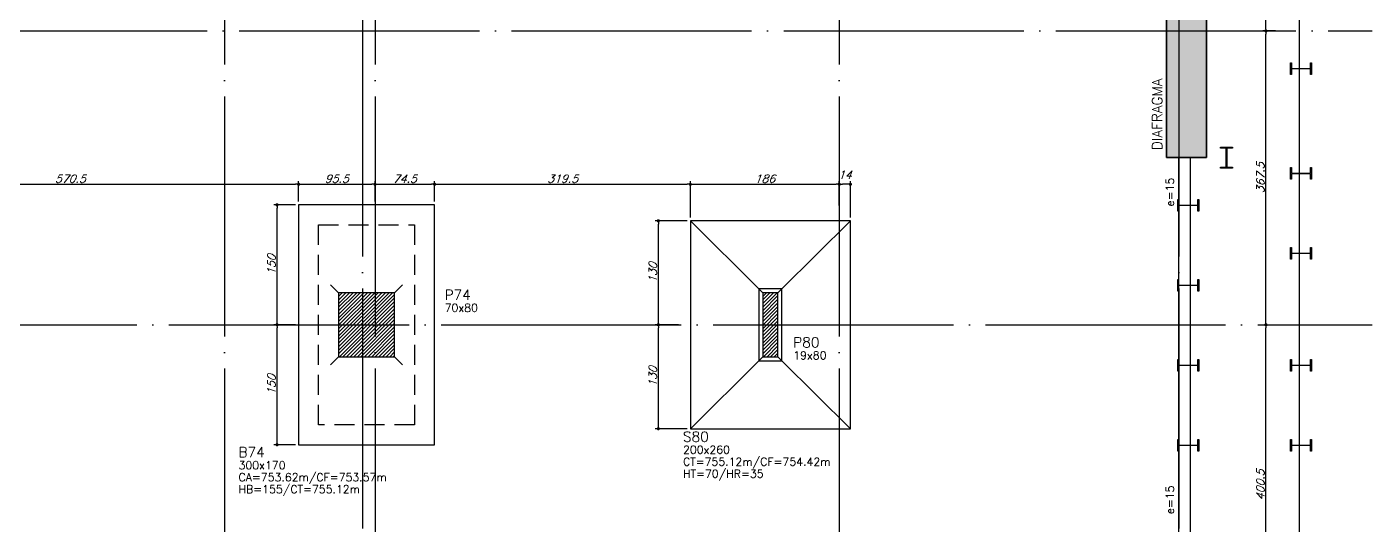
# Model space of a CAD drawing. Header units: millimetres. Extents: x -4137 to 5508, y -2380 to 3650.
# Drawn here: x 1811 to 3491, y -735 to -112 of the extents above; entities that cross this region are included whole.
import ezdxf
from ezdxf.enums import TextEntityAlignment as Align

# ---------------------------------------------------------------- set-up
doc = ezdxf.new("R2010")
doc.units = ezdxf.units.MM
doc.header["$LTSCALE"] = 50
for name, pattern in [('ACAD_ISO04W100', [30, 24, -3, 0, -3]), ('DASHED', [0.75, 0.5, -0.25]), ('EIXO', [6.8, 6, -0.4, 0, -0.4])]:
    doc.linetypes.add(name, pattern=pattern)
doc.layers.add('A-DETL-MBND', color=5, linetype='Continuous', lineweight=9)
for name, color, linetype in [('F-BLOCOS', 3, 'Continuous'), ('F-BLOCOS-DIM', 2, 'Continuous'), ('F-BLOCOS-NOME', 3, 'Continuous'), ('F-COTAS', 106, 'Continuous'), ('F-EIXO', 12, 'EIXO'), ('F-ESTACAS-BARRETE', 2, 'Continuous'), ('F-PARC-DIM', 2, 'Continuous'), ('F-PARC-NOME', 4, 'Continuous'), ('F-PILARES-DIM', 172, 'Continuous'), ('F-PILARES-HACH', 174, 'Continuous'), ('F-PILARES-N', 170, 'Continuous'), ('F-PILARES-NASCE', 4, 'Continuous'), ('F-PILARES-NOME', 170, 'Continuous'), ('F-PM_EST', 1, 'Continuous'), ('F-SAPATAS-DIM', 2, 'Continuous'), ('F-SOLIDO-EST', 252, 'Continuous'), ('F-TEXTO', 6, 'Continuous'), ('F-VIGAS', 3, 'Continuous')]:
    doc.layers.add(name, color=color, linetype=linetype)
doc.styles.add('CP-TEXT-INCL', font='simplex.shx', dxfattribs={"oblique": 20})
doc.styles.add('MCP', font='simplex.shx')
doc.styles.add('ROMANS', font='simplex.shx')
doc.dimstyles.new('CP-COTAS-50', dxfattribs={"dimscale": 0.8, "dimtxt": 12.5, "dimasz": 5, "dimexe": 5, "dimexo": 5, "dimgap": 2.5, "dimtad": 1, "dimdec": 1, "dimdsep": 46, "dimtxsty": 'CP-TEXT-INCL', "dimblk1": 'DOT', "dimblk2": 'DOT', "dimsah": 1, "dimcen": 9, "dimclrd": 256, "dimclre": 256, "dimclrt": 256, "dimadec": 0, "dimazin": 0, "dimtfac": 1, "dimtdec": 1, "dimtmove": 2, "dimatfit": 3, "dimldrblk": 'DOT', "dimfxl": 0, "dimtolj": 1, "dimarcsym": 0})

# ---------------------------------------------------------------- blocks, each defined once
blk = doc.blocks.new('*U28')
at = {"layer": 'F-EIXO'}
blk.add_line((0, 0), (0, -3027.9), dxfattribs=at)
at = {"layer": 'F-TEXTO', "style": 'ROMANS'}
blk.add_attdef('EIXO', text='', height=17.5, rotation=360, dxfattribs=at).set_placement((0, 28.2), align=Align.MIDDLE_CENTER)
blk = doc.blocks.new('*U5')
at = {"layer": 'F-EIXO'}
blk.add_line((0, 0), (7285, 0), dxfattribs=at)
at = {"layer": 'F-TEXTO', "style": 'ROMANS'}
blk.add_attdef('EIXO', text='', height=17.5, dxfattribs=at).set_placement((-28.2072, 0), align=Align.MIDDLE_CENTER)
blk = doc.blocks.new('*U4')
at = {"layer": 'F-EIXO'}
blk.add_line((0, 0), (7197, 0), dxfattribs=at)
at = {"layer": 'F-TEXTO', "style": 'ROMANS'}
blk.add_attdef('EIXO', text='', height=17.5, dxfattribs=at).set_placement((-28.2072, 0), align=Align.MIDDLE_CENTER)
blk = doc.blocks.new('*U31')
at = {"layer": 'F-EIXO'}
blk.add_line((0, 0), (0, -3127.9), dxfattribs=at)
at = {"layer": 'F-TEXTO', "style": 'ROMANS'}
blk.add_attdef('EIXO', text='', height=17.5, rotation=360, dxfattribs=at).set_placement((0, 28.2), align=Align.MIDDLE_CENTER)
blk = doc.blocks.new('A$C10EB3C7A')
at = {"layer": 'F-EIXO', "linetype": 'Continuous'}
for name, p in [('*U31', (2230, 1941.4)), ('*U31', (3250, 1941.4)), ('*U28', (2057.5, 1841.4)), ('*U28', (2245.5, 1841.4)), ('*U28', (2825.5, 1841.4)), ('*U4', (-3705.8, -117)), ('*U5', (-3793.7, -484.5))]:
    blk.add_blockref(name, p, dxfattribs=at)
blk = doc.blocks.new('_DOT')
at = {"color": 0, "linetype": 'ByBlock'}
blk.add_line((-0.5, 0), (-1, 0), dxfattribs=at)
at = {"color": 0, "linetype": 'ByBlock', "const_width": 0.5}
blk.add_lwpolyline([(-0.25, 0, 1), (0.25, 0, 1)], format="xyb", close=True, dxfattribs=at)
blk = doc.blocks.new('*D57')
at = {"layer": 'DEFPOINTS', "color": 0, "linetype": 'Continuous', "transparency": 16777216}
for p in [(3284.5, 1699.5), (3400.5, 1699.5), (3264.5, -934.5)]:
    blk.add_point(p, dxfattribs=at)
at = {"layer": 'F-COTAS', "linetype": 'Continuous', "lineweight": -2, "transparency": 16777216}
for p, q in [((3288.5, 1699.5), (3404.5, 1699.5)), ((3400.5, -930.5), (3400.5, 1695.5)), ((3268.5, -934.5), (3404.5, -934.5))]:
    blk.add_line(p, q, dxfattribs=at)
at = {"layer": 'F-COTAS', "linetype": 'Continuous', "lineweight": -2, "transparency": 16777216, "xscale": 4, "yscale": 4, "zscale": 4}
for p, rotation in [((3400.5, 1699.5), 90), ((3400.5, -934.5), 270)]:
    blk.add_blockref('_DOT', p, dxfattribs=dict(at, rotation=rotation))
at = {"layer": 'F-COTAS', "linetype": 'Continuous', "transparency": 16777216, "insert": (3393.5, 382.5), "char_height": 10, "attachment_point": 5, "rotation": 90, "style": 'CP-TEXT-INCL'}
blk.add_mtext('\\A1;2634', dxfattribs=at)
blk = doc.blocks.new('*D59')
at = {"layer": 'DEFPOINTS', "color": 0, "linetype": 'Continuous', "transparency": 16777216}
for p in [(3358.7, -484.5), (3358.7, -484.5), (3353, -885)]:
    blk.add_point(p, dxfattribs=at)
at = {"layer": 'F-COTAS', "linetype": 'Continuous', "lineweight": -2, "transparency": 16777216}
for p, q in [((3358.7, -881), (3358.7, -488.5)), ((3357, -885), (3362.7, -885))]:
    blk.add_line(p, q, dxfattribs=at)
at = {"layer": 'F-COTAS', "linetype": 'Continuous', "lineweight": -2, "transparency": 16777216, "xscale": 4, "yscale": 4, "zscale": 4}
for p, rotation in [((3358.7, -484.5), 90), ((3358.7, -885), 270)]:
    blk.add_blockref('_DOT', p, dxfattribs=dict(at, rotation=rotation))
at = {"layer": 'F-COTAS', "linetype": 'Continuous', "transparency": 16777216, "insert": (3351.7, -684.8), "char_height": 10, "attachment_point": 5, "rotation": 90, "style": 'CP-TEXT-INCL'}
blk.add_mtext('\\A1;400.5', dxfattribs=at)
blk = doc.blocks.new('*D60')
at = {"layer": 'DEFPOINTS', "color": 0, "linetype": 'Continuous', "transparency": 16777216}
for p in [(3358.7, -117), (3374.7, -117), (3358.7, -484.5)]:
    blk.add_point(p, dxfattribs=at)
at = {"layer": 'F-COTAS', "linetype": 'Continuous', "lineweight": -2, "transparency": 16777216}
for p, q in [((3370.7, -117), (3354.7, -117)), ((3358.7, -480.5), (3358.7, -121))]:
    blk.add_line(p, q, dxfattribs=at)
at = {"layer": 'F-COTAS', "linetype": 'Continuous', "lineweight": -2, "transparency": 16777216, "xscale": 4, "yscale": 4, "zscale": 4}
for p, rotation in [((3358.7, -117), 90), ((3358.7, -484.5), 270)]:
    blk.add_blockref('_DOT', p, dxfattribs=dict(at, rotation=rotation))
at = {"layer": 'F-COTAS', "linetype": 'Continuous', "transparency": 16777216, "insert": (3351.7, -300.8), "char_height": 10, "attachment_point": 5, "rotation": 90, "style": 'CP-TEXT-INCL'}
blk.add_mtext('\\A1;367.5', dxfattribs=at)
blk = doc.blocks.new('*D61')
at = {"layer": 'DEFPOINTS', "color": 0, "linetype": 'Continuous', "transparency": 16777216}
for p in [(3358.7, -15), (3374.7, -15), (3374.7, -117)]:
    blk.add_point(p, dxfattribs=at)
at = {"layer": 'F-COTAS', "linetype": 'Continuous', "lineweight": -2, "transparency": 16777216}
for p, q in [((3370.7, -15), (3354.7, -15)), ((3358.7, -113), (3358.7, -19)), ((3370.7, -117), (3354.7, -117))]:
    blk.add_line(p, q, dxfattribs=at)
at = {"layer": 'F-COTAS', "linetype": 'Continuous', "lineweight": -2, "transparency": 16777216, "xscale": 4, "yscale": 4, "zscale": 4}
for p, rotation in [((3358.7, -15), 90), ((3358.7, -117), 270)]:
    blk.add_blockref('_DOT', p, dxfattribs=dict(at, rotation=rotation))
at = {"layer": 'F-COTAS', "linetype": 'Continuous', "transparency": 16777216, "insert": (3351.7, -66), "char_height": 10, "attachment_point": 5, "rotation": 90, "style": 'CP-TEXT-INCL'}
blk.add_mtext('\\A1;102', dxfattribs=at)
blk = doc.blocks.new('*D150')
at = {"layer": 'DEFPOINTS', "color": 0, "transparency": 16777216}
for p in [(2825.5, -308.8), (2825.5, -333.8), (2639.5, -354.5)]:
    blk.add_point(p, dxfattribs=at)
at = {"layer": 'F-COTAS', "lineweight": -2, "transparency": 16777216}
for p, q in [((2639.5, -350.5), (2639.5, -304.8)), ((2643.5, -308.8), (2821.5, -308.8)), ((2825.5, -329.8), (2825.5, -304.8))]:
    blk.add_line(p, q, dxfattribs=at)
at = {"layer": 'F-COTAS', "lineweight": -2, "transparency": 16777216, "xscale": 4, "yscale": 4, "zscale": 4, "rotation": 180}
blk.add_blockref('_DOT', (2639.5, -308.8), dxfattribs=at)
at = {"layer": 'F-COTAS', "lineweight": -2, "transparency": 16777216, "xscale": 4, "yscale": 4, "zscale": 4}
blk.add_blockref('_DOT', (2825.5, -308.8), dxfattribs=at)
at = {"layer": 'F-COTAS', "transparency": 16777216, "insert": (2732.5, -301.8), "char_height": 10, "attachment_point": 5, "style": 'CP-TEXT-INCL'}
blk.add_mtext('\\A1;186', dxfattribs=at)
blk = doc.blocks.new('*D151')
at = {"layer": 'DEFPOINTS', "color": 0, "transparency": 16777216}
for p in [(2825.5, -308.8), (2825.5, -339.2), (2839.5, -354.5)]:
    blk.add_point(p, dxfattribs=at)
at = {"layer": 'F-COTAS', "lineweight": -2, "transparency": 16777216}
for p, q in [((2825.5, -335.2), (2825.5, -304.8)), ((2835.5, -308.8), (2829.5, -308.8)), ((2839.5, -350.5), (2839.5, -304.8))]:
    blk.add_line(p, q, dxfattribs=at)
at = {"layer": 'F-COTAS', "lineweight": -2, "transparency": 16777216, "xscale": 4, "yscale": 4, "zscale": 4, "rotation": 180}
blk.add_blockref('_DOT', (2825.5, -308.8), dxfattribs=at)
at = {"layer": 'F-COTAS', "lineweight": -2, "transparency": 16777216, "xscale": 4, "yscale": 4, "zscale": 4}
blk.add_blockref('_DOT', (2839.5, -308.8), dxfattribs=at)
at = {"layer": 'F-COTAS', "transparency": 16777216, "insert": (2832.5, -296.8), "char_height": 10, "attachment_point": 5, "style": 'CP-TEXT-INCL'}
blk.add_mtext('\\A1;14', dxfattribs=at)
blk = doc.blocks.new('*D152')
at = {"layer": 'DEFPOINTS', "color": 0, "transparency": 16777216}
for p in [(2599.5, -484.5), (2627.3, -484.5), (2639.5, -614.5)]:
    blk.add_point(p, dxfattribs=at)
at = {"layer": 'F-COTAS', "lineweight": -2, "transparency": 16777216}
for p, q in [((2623.3, -484.5), (2595.5, -484.5)), ((2599.5, -610.5), (2599.5, -488.5)), ((2635.5, -614.5), (2595.5, -614.5))]:
    blk.add_line(p, q, dxfattribs=at)
at = {"layer": 'F-COTAS', "lineweight": -2, "transparency": 16777216, "xscale": 4, "yscale": 4, "zscale": 4}
for p, rotation in [((2599.5, -484.5), 90), ((2599.5, -614.5), 270)]:
    blk.add_blockref('_DOT', p, dxfattribs=dict(at, rotation=rotation))
at = {"layer": 'F-COTAS', "transparency": 16777216, "insert": (2592.5, -549.5), "char_height": 10, "attachment_point": 5, "rotation": 90, "style": 'CP-TEXT-INCL'}
blk.add_mtext('\\A1;130', dxfattribs=at)
blk = doc.blocks.new('*D153')
at = {"layer": 'DEFPOINTS', "color": 0, "transparency": 16777216}
for p in [(2599.5, -354.5), (2639.5, -354.5), (2628.8, -484.5)]:
    blk.add_point(p, dxfattribs=at)
at = {"layer": 'F-COTAS', "lineweight": -2, "transparency": 16777216}
for p, q in [((2635.5, -354.5), (2595.5, -354.5)), ((2599.5, -480.5), (2599.5, -358.5)), ((2624.8, -484.5), (2595.5, -484.5))]:
    blk.add_line(p, q, dxfattribs=at)
at = {"layer": 'F-COTAS', "lineweight": -2, "transparency": 16777216, "xscale": 4, "yscale": 4, "zscale": 4}
for p, rotation in [((2599.5, -354.5), 90), ((2599.5, -484.5), 270)]:
    blk.add_blockref('_DOT', p, dxfattribs=dict(at, rotation=rotation))
at = {"layer": 'F-COTAS', "transparency": 16777216, "insert": (2592.5, -419.5), "char_height": 10, "attachment_point": 5, "rotation": 90, "style": 'CP-TEXT-INCL'}
blk.add_mtext('\\A1;130', dxfattribs=at)
blk = doc.blocks.new('*D154')
at = {"layer": 'DEFPOINTS', "color": 0, "transparency": 16777216}
for p in [(2639.5, -308.8), (2320, -334.5), (2639.5, -354.5)]:
    blk.add_point(p, dxfattribs=at)
at = {"layer": 'F-COTAS', "lineweight": -2, "transparency": 16777216}
for p, q in [((2320, -330.5), (2320, -304.8)), ((2324, -308.8), (2635.5, -308.8)), ((2639.5, -350.5), (2639.5, -304.8))]:
    blk.add_line(p, q, dxfattribs=at)
at = {"layer": 'F-COTAS', "lineweight": -2, "transparency": 16777216, "xscale": 4, "yscale": 4, "zscale": 4, "rotation": 180}
blk.add_blockref('_DOT', (2320, -308.8), dxfattribs=at)
at = {"layer": 'F-COTAS', "lineweight": -2, "transparency": 16777216, "xscale": 4, "yscale": 4, "zscale": 4}
blk.add_blockref('_DOT', (2639.5, -308.8), dxfattribs=at)
at = {"layer": 'F-COTAS', "transparency": 16777216, "insert": (2479.8, -301.8), "char_height": 10, "attachment_point": 5, "style": 'CP-TEXT-INCL'}
blk.add_mtext('\\A1;319.5', dxfattribs=at)
blk = doc.blocks.new('*D155')
at = {"layer": 'DEFPOINTS', "color": 0, "transparency": 16777216}
for p in [(2245.5, -308.8), (2320, -308.8), (2320, -334.5)]:
    blk.add_point(p, dxfattribs=at)
at = {"layer": 'F-COTAS', "lineweight": -2, "transparency": 16777216}
for p, q in [((2249.5, -308.8), (2316, -308.8)), ((2320, -330.5), (2320, -304.8))]:
    blk.add_line(p, q, dxfattribs=at)
at = {"layer": 'F-COTAS', "lineweight": -2, "transparency": 16777216, "xscale": 4, "yscale": 4, "zscale": 4, "rotation": 180}
blk.add_blockref('_DOT', (2245.5, -308.8), dxfattribs=at)
at = {"layer": 'F-COTAS', "lineweight": -2, "transparency": 16777216, "xscale": 4, "yscale": 4, "zscale": 4}
blk.add_blockref('_DOT', (2320, -308.8), dxfattribs=at)
at = {"layer": 'F-COTAS', "transparency": 16777216, "insert": (2282.7, -301.8), "char_height": 10, "attachment_point": 5, "style": 'CP-TEXT-INCL'}
blk.add_mtext('\\A1;74.5', dxfattribs=at)
blk = doc.blocks.new('*D156')
at = {"layer": 'DEFPOINTS', "color": 0, "transparency": 16777216}
for p in [(2245.5, -308.8), (2150, -334.5), (2245.5, -334.5)]:
    blk.add_point(p, dxfattribs=at)
at = {"layer": 'F-COTAS', "lineweight": -2, "transparency": 16777216}
for p, q in [((2150, -330.5), (2150, -304.8)), ((2154, -308.8), (2241.5, -308.8)), ((2245.5, -330.5), (2245.5, -304.8))]:
    blk.add_line(p, q, dxfattribs=at)
at = {"layer": 'F-COTAS', "lineweight": -2, "transparency": 16777216, "xscale": 4, "yscale": 4, "zscale": 4, "rotation": 180}
blk.add_blockref('_DOT', (2150, -308.8), dxfattribs=at)
at = {"layer": 'F-COTAS', "lineweight": -2, "transparency": 16777216, "xscale": 4, "yscale": 4, "zscale": 4}
blk.add_blockref('_DOT', (2245.5, -308.8), dxfattribs=at)
at = {"layer": 'F-COTAS', "transparency": 16777216, "insert": (2197.7, -301.8), "char_height": 10, "attachment_point": 5, "style": 'CP-TEXT-INCL'}
blk.add_mtext('\\A1;95.5', dxfattribs=at)
blk = doc.blocks.new('*D157')
at = {"layer": 'DEFPOINTS', "color": 0, "transparency": 16777216}
for p in [(2123.1, -484.5), (2142.7, -484.5), (2150, -634.5)]:
    blk.add_point(p, dxfattribs=at)
at = {"layer": 'F-COTAS', "lineweight": -2, "transparency": 16777216}
for p, q in [((2138.7, -484.5), (2119.1, -484.5)), ((2123.1, -630.5), (2123.1, -488.5)), ((2146, -634.5), (2119.1, -634.5))]:
    blk.add_line(p, q, dxfattribs=at)
at = {"layer": 'F-COTAS', "lineweight": -2, "transparency": 16777216, "xscale": 4, "yscale": 4, "zscale": 4}
for p, rotation in [((2123.1, -484.5), 90), ((2123.1, -634.5), 270)]:
    blk.add_blockref('_DOT', p, dxfattribs=dict(at, rotation=rotation))
at = {"layer": 'F-COTAS', "transparency": 16777216, "insert": (2116.1, -559.5), "char_height": 10, "attachment_point": 5, "rotation": 90, "style": 'CP-TEXT-INCL'}
blk.add_mtext('\\A1;150', dxfattribs=at)
blk = doc.blocks.new('*D158')
at = {"layer": 'DEFPOINTS', "color": 0, "transparency": 16777216}
for p in [(2123.1, -334.5), (2150, -334.5), (2150, -484.5)]:
    blk.add_point(p, dxfattribs=at)
at = {"layer": 'F-COTAS', "lineweight": -2, "transparency": 16777216}
for p, q in [((2146, -334.5), (2119.1, -334.5)), ((2123.1, -480.5), (2123.1, -338.5)), ((2146, -484.5), (2119.1, -484.5))]:
    blk.add_line(p, q, dxfattribs=at)
at = {"layer": 'F-COTAS', "lineweight": -2, "transparency": 16777216, "xscale": 4, "yscale": 4, "zscale": 4}
for p, rotation in [((2123.1, -334.5), 90), ((2123.1, -484.5), 270)]:
    blk.add_blockref('_DOT', p, dxfattribs=dict(at, rotation=rotation))
at = {"layer": 'F-COTAS', "transparency": 16777216, "insert": (2116.1, -409.5), "char_height": 10, "attachment_point": 5, "rotation": 90, "style": 'CP-TEXT-INCL'}
blk.add_mtext('\\A1;150', dxfattribs=at)
blk = doc.blocks.new('*D163')
at = {"layer": 'DEFPOINTS', "color": 0, "transparency": 16777216}
for p in [(2150, -308.8), (1579.5, -334.5), (2150, -334.5)]:
    blk.add_point(p, dxfattribs=at)
at = {"layer": 'F-COTAS', "lineweight": -2, "transparency": 16777216}
for p, q in [((1579.5, -330.5), (1579.5, -304.8)), ((1583.5, -308.8), (2146, -308.8)), ((2150, -330.5), (2150, -304.8))]:
    blk.add_line(p, q, dxfattribs=at)
at = {"layer": 'F-COTAS', "lineweight": -2, "transparency": 16777216, "xscale": 4, "yscale": 4, "zscale": 4, "rotation": 180}
blk.add_blockref('_DOT', (1579.5, -308.8), dxfattribs=at)
at = {"layer": 'F-COTAS', "lineweight": -2, "transparency": 16777216, "xscale": 4, "yscale": 4, "zscale": 4}
blk.add_blockref('_DOT', (2150, -308.8), dxfattribs=at)
at = {"layer": 'F-COTAS', "transparency": 16777216, "insert": (1864.8, -301.8), "char_height": 10, "attachment_point": 5, "style": 'CP-TEXT-INCL'}
blk.add_mtext('\\A1;570.5', dxfattribs=at)
blk = doc.blocks.new('Pilares W Gerdau - W250X38_5-1216230-Térreo')
at = {"layer": 'F-PM_EST'}
for p, q in [((-7.35, 11.98), (-7.35, 13.1)), ((-7.35, 13.1), (7.35, 13.1)), ((-7.35, 13.1), (7.35, 13.1)), ((-7.35, 11.98), (-7.35, 13.1)), ((-0.33, 11.98), (-7.35, 11.98)), ((-0.33, 11.98), (-7.35, 11.98)), ((-0.33, -11.98), (-0.33, 11.98)), ((-0.33, -11.98), (-0.33, 11.98)), ((7.35, 11.98), (0.33, 11.98)), ((0.33, 11.98), (0.33, -11.98)), ((0.33, 11.98), (0.33, -11.98)), ((7.35, 11.98), (0.33, 11.98)), ((7.35, 13.1), (7.35, 11.98)), ((7.35, 13.1), (7.35, 11.98)), ((-7.35, -13.1), (-7.35, -11.98)), ((-7.35, -11.98), (-0.33, -11.98)), ((-7.35, -11.98), (-0.33, -11.98)), ((-7.35, -13.1), (-7.35, -11.98)), ((7.35, -13.1), (-7.35, -13.1)), ((7.35, -13.1), (-7.35, -13.1)), ((0.33, -11.98), (7.35, -11.98)), ((0.33, -11.98), (7.35, -11.98)), ((7.35, -11.98), (7.35, -13.1)), ((7.35, -11.98), (7.35, -13.1))]:
    blk.add_line(p, q, dxfattribs=at)
blk = doc.blocks.new('Pilares W Gerdau - W250X38_5-1331976-Térreo')
at = {"layer": 'F-PM_EST'}
for p, q in [((-7.35, 11.98), (-7.35, 13.1)), ((-7.35, 13.1), (7.35, 13.1)), ((-7.35, 13.1), (7.35, 13.1)), ((-7.35, 11.98), (-7.35, 13.1)), ((-0.33, 11.98), (-7.35, 11.98)), ((-0.33, 11.98), (-7.35, 11.98)), ((-0.33, -11.98), (-0.33, 11.98)), ((-0.33, -11.98), (-0.33, 11.98)), ((7.35, 11.98), (0.33, 11.98)), ((0.33, 11.98), (0.33, -11.98)), ((0.33, 11.98), (0.33, -11.98)), ((7.35, 11.98), (0.33, 11.98)), ((7.35, 13.1), (7.35, 11.98)), ((7.35, 13.1), (7.35, 11.98)), ((-7.35, -13.1), (-7.35, -11.98)), ((-7.35, -11.98), (-0.33, -11.98)), ((-7.35, -11.98), (-0.33, -11.98)), ((-7.35, -13.1), (-7.35, -11.98)), ((7.35, -13.1), (-7.35, -13.1)), ((7.35, -13.1), (-7.35, -13.1)), ((0.33, -11.98), (7.35, -11.98)), ((0.33, -11.98), (7.35, -11.98)), ((7.35, -11.98), (7.35, -13.1)), ((7.35, -11.98), (7.35, -13.1))]:
    blk.add_line(p, q, dxfattribs=at)
blk = doc.blocks.new('Pilares W Gerdau - W250X38_5-1227329-Térreo')
at = {"layer": 'F-PM_EST'}
for p, q in [((-7.35, 11.98), (-7.35, 13.1)), ((-7.35, 13.1), (7.35, 13.1)), ((-7.35, 13.1), (7.35, 13.1)), ((-7.35, 11.98), (-7.35, 13.1)), ((-0.33, 11.98), (-7.35, 11.98)), ((-0.33, 11.98), (-7.35, 11.98)), ((-0.33, -11.98), (-0.33, 11.98)), ((-0.33, -11.98), (-0.33, 11.98)), ((7.35, 11.98), (0.33, 11.98)), ((0.33, 11.98), (0.33, -11.98)), ((0.33, 11.98), (0.33, -11.98)), ((7.35, 11.98), (0.33, 11.98)), ((7.35, 13.1), (7.35, 11.98)), ((7.35, 13.1), (7.35, 11.98)), ((-7.35, -13.1), (-7.35, -11.98)), ((-7.35, -11.98), (-0.33, -11.98)), ((-7.35, -11.98), (-0.33, -11.98)), ((-7.35, -13.1), (-7.35, -11.98)), ((7.35, -13.1), (-7.35, -13.1)), ((7.35, -13.1), (-7.35, -13.1)), ((0.33, -11.98), (7.35, -11.98)), ((0.33, -11.98), (7.35, -11.98)), ((7.35, -11.98), (7.35, -13.1)), ((7.35, -11.98), (7.35, -13.1))]:
    blk.add_line(p, q, dxfattribs=at)
blk = doc.blocks.new('Pilares W Gerdau - W250X38_5-1227001-Térreo')
at = {"layer": 'F-PM_EST'}
for p, q in [((-7.35, 11.98), (-7.35, 13.1)), ((-7.35, 13.1), (7.35, 13.1)), ((-7.35, 13.1), (7.35, 13.1)), ((-7.35, 11.98), (-7.35, 13.1)), ((-0.33, 11.98), (-7.35, 11.98)), ((-0.33, 11.98), (-7.35, 11.98)), ((-0.33, -11.98), (-0.33, 11.98)), ((-0.33, -11.98), (-0.33, 11.98)), ((7.35, 11.98), (0.33, 11.98)), ((0.33, 11.98), (0.33, -11.98)), ((0.33, 11.98), (0.33, -11.98)), ((7.35, 11.98), (0.33, 11.98)), ((7.35, 13.1), (7.35, 11.98)), ((7.35, 13.1), (7.35, 11.98)), ((-7.35, -13.1), (-7.35, -11.98)), ((-7.35, -11.98), (-0.33, -11.98)), ((-7.35, -11.98), (-0.33, -11.98)), ((-7.35, -13.1), (-7.35, -11.98)), ((7.35, -13.1), (-7.35, -13.1)), ((7.35, -13.1), (-7.35, -13.1)), ((0.33, -11.98), (7.35, -11.98)), ((0.33, -11.98), (7.35, -11.98)), ((7.35, -11.98), (7.35, -13.1)), ((7.35, -11.98), (7.35, -13.1))]:
    blk.add_line(p, q, dxfattribs=at)
blk = doc.blocks.new('A$C1CCB5D26')
at = {"layer": 'A-DETL-MBND'}
for name, p, rotation in [('Pilares W Gerdau - W250X38_5-1227001-Térreo', (3402.4, -164.2), 90.0000000000001), ('Pilares W Gerdau - W250X38_5-1331976-Térreo', (3309.4, -275.5), 180), ('Pilares W Gerdau - W250X38_5-1216230-Térreo', (3402.4, -295.2), 90.0000000000001), ('Pilares W Gerdau - W250X38_5-1227329-Térreo', (3261.5, -335.2), 90.0000000000001), ('Pilares W Gerdau - W250X38_5-1216230-Térreo', (3402.4, -395.2), 90.0000000000001), ('Pilares W Gerdau - W250X38_5-1227329-Térreo', (3261.5, -435.2), 90.0000000000001), ('Pilares W Gerdau - W250X38_5-1227329-Térreo', (3261.5, -535.2), 90.0000000000001), ('Pilares W Gerdau - W250X38_5-1216230-Térreo', (3402.4, -535.2), 90.0000000000001), ('Pilares W Gerdau - W250X38_5-1227329-Térreo', (3261.5, -635.2), 90.0000000000001), ('Pilares W Gerdau - W250X38_5-1216230-Térreo', (3402.4, -635.2), 90.0000000000001)]:
    blk.add_blockref(name, p, dxfattribs=dict(at, rotation=rotation))

msp = doc.modelspace()

# ---------------------------------------------------------------- hatches: boundary and pattern name
at = {"layer": 'F-PILARES-HACH', "linetype": 'Continuous'}
h = msp.add_hatch(dxfattribs=at)
h.set_pattern_fill('ANSI31', color=256, style=0)
h.paths.add_polyline_path([(2200, -524.5), (2270, -524.5), (2270, -444.5), (2200, -444.5)], flags=16)
h = msp.add_hatch(dxfattribs=at)
h.set_pattern_fill('ANSI31', color=256, style=0)
h.paths.add_polyline_path([(2730, -524.5), (2749, -524.5), (2749, -444.5), (2730, -444.5)], flags=16)
at = {"layer": 'F-SOLIDO-EST'}
h = msp.add_hatch(color=256, dxfattribs=at)
h.dxf.hatch_style = 1
h.paths.add_polyline_path([(3284.5, -25.5), (3267.5, -25.5), (3266, -8.5), (3253, -8.5), (3251.5, -25.5), (3234.5, -25.5), (3234.5, -275.5), (3284.5, -275.5)])

# ---------------------------------------------------------------- linework, layer by layer
at = {"layer": 'F-BLOCOS', "linetype": 'Continuous'}
for points in [[(2320, -634.5), (2320, -334.5), (2150, -334.5), (2150, -634.5), (2320, -634.5)], [(2839.5, -354.5), (2639.5, -354.5)], [(2639.5, -354.5), (2639.5, -614.5)], [(2725, -439.5), (2639.5, -354.5)], [(2754, -439.5), (2839.5, -354.5)], [(2839.5, -614.5), (2839.5, -354.5)], [(2725, -529.5), (2754, -529.5), (2754, -439.5), (2725, -439.5), (2725, -529.5)], [(2725, -529.5), (2639.5, -614.5)], [(2754, -529.5), (2839.5, -614.5)], [(2639.5, -614.5), (2839.5, -614.5)]]:
    msp.add_lwpolyline(points, dxfattribs=at)
at = {"layer": 'F-ESTACAS-BARRETE', "linetype": 'DASHED'}
msp.add_lwpolyline([(2175, -359.5), (2295, -359.5), (2295, -609.5), (2175, -609.5)], close=True, dxfattribs=at)
at = {"layer": 'F-PILARES-N'}
for points in [[(2200, -524.5), (2270, -524.5), (2270, -444.5), (2200, -444.5), (2200, -524.5)], [(2730, -524.5), (2749, -524.5), (2749, -444.5), (2730, -444.5), (2730, -524.5)]]:
    msp.add_lwpolyline(points, dxfattribs=at)
at = {"layer": 'F-PILARES-NASCE'}
for p, q in [((2200, -444.5), (2190, -434.5)), ((2270, -444.5), (2280, -434.5)), ((2730, -444.5), (2720, -434.5)), ((2749, -444.5), (2759, -434.5)), ((2200, -524.5), (2190, -534.5)), ((2270, -524.5), (2280, -534.5)), ((2730, -524.5), (2720, -534.5)), ((2749, -524.5), (2759, -534.5))]:
    msp.add_line(p, q, dxfattribs=at)
at = {"layer": 'F-VIGAS'}
for p, q in [((3234.5, -25.5), (3234.5, -275.5)), ((3234.5, -275.5), (3234.5, -25.5)), ((3284.5, -275.5), (3284.5, -25.5)), ((3284.5, -25.5), (3284.5, -275.5)), ((3234.5, -275.5), (3284.5, -275.5)), ((3284.5, -275.5), (3234.5, -275.5))]:
    msp.add_line(p, q, dxfattribs=at)
for points in [[(3249.5, -275.5), (3249.5, -919.5), (1780.632, -919.5), (1544.382, -949.5), (760.5, -949.5), (760.5, -479.5), (645.5, -479.5)], [(745.5, -658.902), (745.5, -964.5), (1545.33, -964.5), (1781.58, -934.5), (3264.5, -934.5), (3264.5, -275.5)]]:
    msp.add_lwpolyline(points, dxfattribs=at)

# ---------------------------------------------------------------- block references
at = {"layer": 'F-COTAS', "linetype": 'ACAD_ISO04W100', "lineweight": 100}
msp.add_blockref('A$C1CCB5D26', (0, 0), dxfattribs=at)
at = {"layer": 'F-EIXO'}
msp.add_blockref('A$C10EB3C7A', (0, 0), dxfattribs=at)

# ---------------------------------------------------------------- texts
at = {"layer": 'F-BLOCOS-DIM', "linetype": 'Continuous', "style": 'MCP'}
for s, p in [('300x170', (2075, -665.125)), ('CA=753.62m/CF=753.57m', (2075, -680.125)), ('HB=155/CT=755.12m', (2075, -695.125))]:
    msp.add_text(s, height=10, dxfattribs=at).set_placement(p)
at = {"layer": 'F-BLOCOS-NOME', "linetype": 'Continuous', "style": 'MCP'}
for s, p in [('S80', (2630.332, -630.735)), ('B74', (2075, -650.125))]:
    msp.add_text(s, height=12.5, dxfattribs=at).set_placement(p)
at = {"layer": 'F-PARC-DIM', "style": 'MCP'}
for p in [(3243.745, -336.587), (3243.745, -721.587)]:
    msp.add_text('e=15', height=10, rotation=90, dxfattribs=at).set_placement(p)
at = {"layer": 'F-PARC-NOME', "style": 'MCP'}
msp.add_text('DIAFRAGMA', height=12.5, rotation=90, dxfattribs=at).set_placement((3228.998, -265.999))
at = {"layer": 'F-PILARES-DIM', "linetype": 'Continuous', "style": 'MCP'}
for s, p in [('70x80', (2332.512, -468.281)), ('19x80', (2768.048, -527.75))]:
    msp.add_text(s, height=10, dxfattribs=at).set_placement(p)
at = {"layer": 'F-PILARES-NOME', "linetype": 'Continuous', "style": 'MCP'}
for s, p in [('P74', (2332.512, -453.281)), ('P80', (2768.048, -512.75))]:
    msp.add_text(s, height=12.5, dxfattribs=at).set_placement(p)
at = {"layer": 'F-SAPATAS-DIM', "linetype": 'Continuous', "style": 'MCP'}
for s, p in [('200x260', (2630.332, -645.735)), ('CT=755.12m/CF=754.42m', (2630.332, -660.735)), ('HT=70/HR=35', (2630.332, -675.735))]:
    msp.add_text(s, height=10, dxfattribs=at).set_placement(p)

# ---------------------------------------------------------------- dimensions: what is measured, and where the dimension line sits
at = {"layer": 'F-COTAS', "linetype": 'Continuous'}
for base, p1, p2, picture, middle in [((3400.453, 1699.5), (3264.5, -934.5), (3284.5, 1699.5), '*D57', (3393.453, 382.5)), ((3358.66, -15), (3374.665, -117), (3374.665, -15), '*D61', (3351.66, -66)), ((3358.66, -117), (3358.66, -484.5), (3374.665, -117), '*D60', (3351.66, -300.75)), ((3358.66, -484.5), (3352.975, -885), (3358.66, -484.5), '*D59', (3351.66, -684.75))]:
    dim = msp.add_linear_dim(base=base, p1=p1, p2=p2, angle=90, dimstyle='CP-COTAS-50', dxfattribs=at)
    dim.commit()
    dim.dimension.update_dxf_attribs({"geometry": picture, "text_midpoint": middle})
at = {"layer": 'F-COTAS'}
for base, p1, p2, picture, middle in [((2150, -308.849), (1579.5, -334.5), (2150, -334.5), '*D163', (1864.75, -301.849)), ((2245.5, -308.849), (2150, -334.5), (2245.5, -334.5), '*D156', (2197.75, -301.849)), ((2320, -308.849), (2245.5, -308.849), (2320, -334.5), '*D155', (2282.75, -301.849)), ((2639.5, -308.849), (2320, -334.5), (2639.5, -354.5), '*D154', (2479.75, -301.849)), ((2825.5, -308.849), (2639.5, -354.5), (2825.5, -333.835), '*D150', (2732.5, -301.849)), ((2825.5, -308.849), (2839.5, -354.5), (2825.5, -339.181), '*D151', (2832.5, -296.849))]:
    dim = msp.add_linear_dim(base=base, p1=p1, p2=p2, dimstyle='CP-COTAS-50', dxfattribs=at)
    dim.commit()
    dim.dimension.update_dxf_attribs({"geometry": picture, "text_midpoint": middle})
for base, p1, p2, picture, middle in [((2123.094, -334.5), (2150, -484.5), (2150, -334.5), '*D158', (2116.094, -409.5)), ((2599.499, -354.5), (2628.85, -484.5), (2639.5, -354.5), '*D153', (2592.499, -419.5)), ((2123.094, -484.5), (2150, -634.5), (2142.719, -484.5), '*D157', (2116.094, -559.5)), ((2599.499, -484.5), (2639.5, -614.5), (2627.305, -484.5), '*D152', (2592.499, -549.5))]:
    dim = msp.add_linear_dim(base=base, p1=p1, p2=p2, angle=90, dimstyle='CP-COTAS-50', dxfattribs=at)
    dim.commit()
    dim.dimension.update_dxf_attribs({"geometry": picture, "text_midpoint": middle})

doc.saveas('drawing.dxf')
